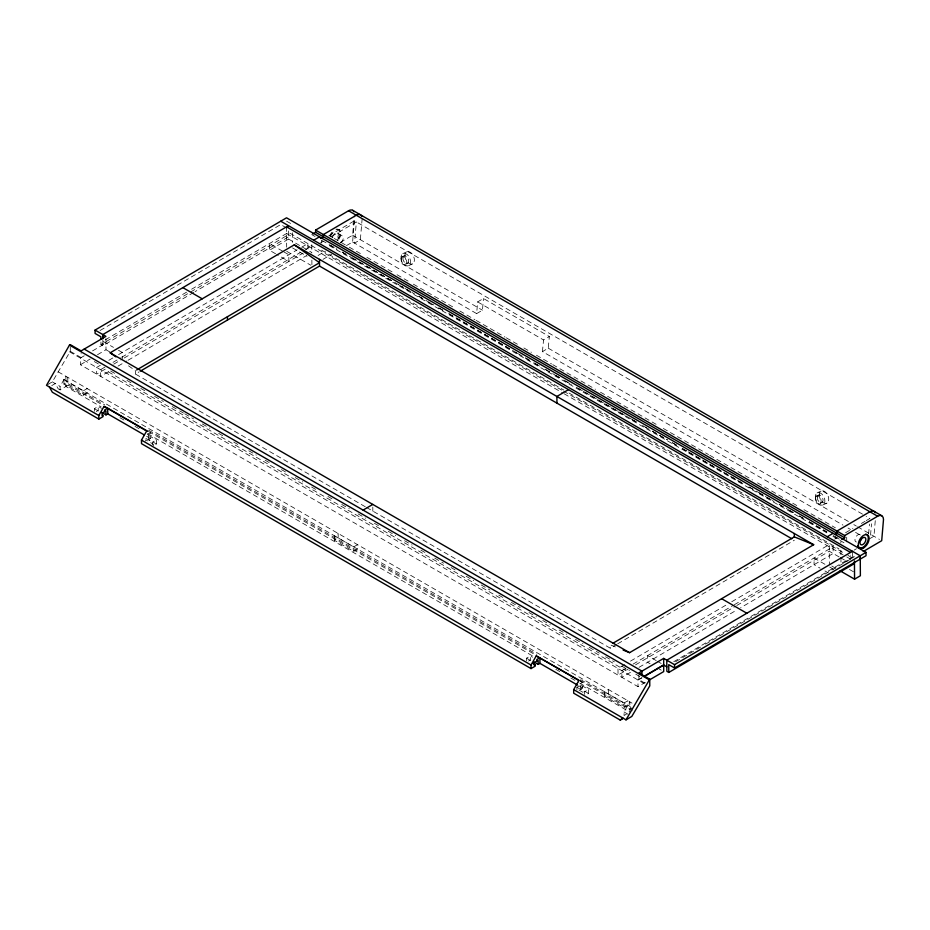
<?xml version="1.0" encoding="UTF-8"?>
<svg xmlns="http://www.w3.org/2000/svg" width="930" height="930" viewBox="0 0 930 930"><rect width="100%" height="100%" fill="white"/><g stroke="black" fill="none" stroke-linecap="round" stroke-linejoin="round"><path stroke-width="0.7" stroke-dasharray="4.65 3.49" d="M340.275 242.463L352.61 235.232L354.295 215.446M346.437 245.613L352.61 241.998L354.411 220.805L864.912 515.534M362.165 218.515L360.363 239.708L354.551 243.114L356.353 221.921L330.72 236.952M352.61 241.998L476.648 313.608L477.636 301.901L483.449 298.495L549.351 336.544L548.258 348.192L542.446 351.598L842.987 525.113M476.648 313.608L482.461 310.202L483.449 298.495M868.608 533.983L869.457 524.09M870.55 535.099L871.515 523.799M875.269 520.684L873.944 536.226L868.132 539.633M542.446 351.598L543.538 339.95L549.351 336.544M47.663 384.625L52.324 381.87L70.296 351.331L70.25 344.635M631.423 708.381L629.854 706.323L65.879 380.707L68.239 383.799L68.25 385.136L60.113 389.914L60.078 386.345L65.856 376.255L65.925 386.496L101.091 406.805M626.402 714.159L624.077 715.519L624.053 711.962L629.819 701.859L629.901 712.113L579.657 683.108M51.743 385.613L55.242 383.555L60.078 386.345M100.068 330.51L280.744 224.56L286.556 227.92M186.593 292.148L102.858 341.252L113.472 347.378M191.592 289.218L288.521 232.372L562.348 390.472M193.847 292.369L102.881 345.716L100.952 344.588L189.418 292.718M190.662 291.985L286.614 235.72L288.544 236.836L195.091 291.636M84.246 355.772L80.375 358.05L80.422 364.734L638.003 686.654L645.339 682.353M92.558 350.901L105.95 343.042M275.547 253.751L269.491 250.251L288.567 239.068L288.486 227.025M80.422 364.734L90.164 359.015M97.476 354.737L105.997 349.726L105.915 336.358M63.938 384.102L63.914 379.638L67.785 377.371L67.82 381.823L63.938 384.102L83.328 395.285L87.199 393.018L87.164 388.554L83.293 390.833L83.328 395.285M100.405 365.246L96.65 367.443L96.697 374.127L106.694 368.268M108.833 360.305L114.158 357.178M118.575 354.586L297.17 249.856M301.646 247.229L307.9 243.567L307.946 250.251M104.962 367.083L100.533 369.687L100.58 376.371L110.577 370.5M113.03 362.351L120.528 357.957M121.784 357.225L300.529 252.402M305.528 249.473L311.771 245.799M328.825 235.802L354.411 220.805M113.751 364.13L122.283 359.131L122.237 352.447L118.482 350.273M124.202 358.004L302.948 253.181M320.49 242.951L323.454 241.207M118.075 366.106L126.829 360.98M128.073 360.247L306.819 255.425M318.072 255.483L325.477 251.147M323.012 259.354L331.638 254.297M365.292 506.757L135.42 374.034L139.151 371.849M94.372 411.223L94.349 408.677L98.208 406.41L101.521 408.328M96.29 411.548L98.231 410.409L98.208 406.41M156.38 443.982L156.345 439.96L148.591 435.484L147.231 436.286L147.219 434.636L150.346 432.799L150.393 438.46L148.626 439.506L156.38 443.982L154.438 445.11M152.485 444.866L152.474 442.238L156.345 439.96M334.3 540.191L334.277 535.738L338.148 533.46L338.183 537.924L334.3 540.191L353.679 551.385L357.562 549.107L357.527 544.654L353.656 546.921L353.679 551.385M526.531 660.858L526.52 658.196L530.391 655.917L532.599 657.196M528.484 661.067L530.414 659.928L530.391 655.917M366.548 507.478L610.243 648.175L616.462 644.525M617.706 643.804L794.348 540.214M576.926 689.967L576.902 687.282L580.785 685.015L588.527 689.49L588.562 693.501L585.656 695.21M834.605 539.156L837.047 537.726M845.533 532.75L852.88 528.438M861.389 523.451L865.063 521.3M866.272 520.591L869.934 518.44L866.167 516.266M588.562 693.501L580.808 689.025L582.575 687.991L582.54 682.329L580.029 680.876M624.635 664.543L617.997 668.438L618.032 675.122L628.041 669.263M630.494 661.114L726.737 604.663M731.736 601.733L829.235 544.562L829.374 564.626M584.679 694.443L584.656 691.757L588.527 689.49M625.623 668.484L621.868 670.681L621.914 677.365L631.702 671.623M633.121 664.078L733.119 605.442M734.363 604.709L833.106 546.794L833.152 553.49L740.664 607.732M635.539 664.869L735.537 606.221M736.781 605.488L829.281 551.246L839.209 556.989M639.038 667.322L735.665 610.661M604.663 696.279L604.628 691.827L608.511 689.548L608.534 694.013L604.663 696.279L624.042 707.474L627.913 705.196L627.889 700.743L624.007 703.01L624.042 707.474M854.042 550.153L856.507 548.712M641.619 677.807L637.957 679.97L638.003 686.654M644.955 683.108L638.922 679.621L642.025 677.807M673.727 661.718L854.403 555.768M843.463 563.127L855.798 555.896M675.575 661.73L700.569 647.082M705.579 644.141L852.496 557.988L846.207 554.361M402.783 253.646L406.643 251.879M402.074 256.854L403.957 255.983M405.724 264.132L407.619 263.271M408.793 265.608L412.653 263.841M817.144 492.877L821.004 491.11M816.424 496.085L818.319 495.213M820.086 503.363L821.981 502.502M823.155 504.839L827.014 503.072M615.381 646.92L610.22 644.827L610.243 648.175M580.099 681.109L582.54 682.329L579.413 684.154L579.425 685.805M477.636 301.901L543.538 339.95M352.61 235.232L482.461 310.202M548.258 348.192L848.799 521.707M853.821 524.613L856.344 526.066M857.6 526.787L879.478 539.423M338.404 229.431L339.183 229.884M332.556 237.324A4.115 2.372 -60 0 1 332.847 236.348L333.3 235.383A4.115 2.372 -60 0 1 337.416 232.977L342.914 236.301A4.115 2.372 -60 0 1 342.938 239.649L342.484 240.614A4.115 2.372 -60 0 1 340.438 242.8M848.009 528.019L850.532 529.472M855.554 532.379L860.587 535.285M329.22 235.581L332.987 237.755M334.242 238.475L348.053 246.45M349.308 247.182L361.875 254.425M366.897 257.331L392.018 271.827M397.04 274.734L408.34 281.255M413.362 284.162L454.817 308.086M459.839 310.992L474.905 319.688M476.16 320.42L505.048 337.09M506.304 337.823L518.87 345.077M523.892 347.971L531.425 352.319M536.447 355.225L551.525 363.921M552.78 364.653L595.479 389.31M600.501 392.204L611.812 398.738M616.834 401.632L658.277 425.556M663.311 428.463L708.521 454.572M709.776 455.293L752.475 479.95M757.508 482.844L798.951 506.78M803.973 509.675L835.373 527.81M330.255 245.195L337.218 249.217M342.24 252.111L351.61 257.529M352.284 257.912L403.771 287.637M406.875 289.428L414.408 293.787M418.837 296.344L433.903 305.04M438.925 307.935L444.552 311.19M448.969 313.736L522.416 356.144M525.566 357.969L530.6 360.863M533.727 362.665L540.644 366.664M545.666 369.559L555.071 374.999M555.71 375.36L560.732 378.266M563.871 380.068L571.404 384.427M631.691 419.232L575.798 386.961L627.146 416.675M632.307 419.593L637.329 422.487M649.268 429.381L642.351 425.382L647.234 428.277M652.395 431.183L667.461 439.89M672.495 442.785L679.412 446.784M682.539 448.586L687.561 451.492M688.212 451.864L744.07 484.112M749.092 487.006L758.543 492.47M759.136 492.807L764.158 495.713M767.331 497.55L774.202 501.514M779.224 504.409L788.687 509.873M789.268 510.21L794.29 513.116M799.312 516.01L805.02 519.3M809.367 521.811L826.944 531.96M833.222 535.587L836.988 537.761M311.748 234.581L315.061 236.499M322.013 240.51L337.079 249.205M342.101 252.1L347.123 255.006M352.145 257.901L393.588 281.825M398.61 284.731L403.632 287.626M404.887 288.358L413.676 293.427M418.698 296.333L423.72 299.228M428.742 302.134L433.764 305.028M438.786 307.935L443.808 310.829M448.83 313.724L455.107 317.351M456.363 318.083L510.361 349.25M515.383 352.156L520.405 355.051M525.427 357.957L530.46 360.852M535.482 363.758L540.504 366.652M545.526 369.559L550.548 372.453M555.57 375.348L560.592 378.254M565.614 381.149L570.636 384.055M632.168 419.581L637.19 422.476M652.256 431.171L658.533 434.798M659.788 435.531L667.322 439.878M672.355 442.773L677.377 445.679M682.399 448.574L743.93 484.1M748.952 487.006L753.974 489.901M758.996 492.795L764.018 495.702M765.274 496.422L774.062 501.502M779.084 504.397L784.106 507.303M789.128 510.198L794.15 513.104M799.172 515.999L804.194 518.905M809.228 521.8L826.805 531.948M835.291 536.854L840.836 540.051L840.848 542.934M329.29 245.601L827.909 533.483M832.931 536.389L846.742 544.364M286.556 221.142L292.369 224.502M321.536 250.147L563.94 390.1M568.962 393.006L839 548.909M563.592 391.193L844.952 553.641M286.58 233.511L562.917 393.053M564.173 393.785L845.533 556.221M846.788 556.954L850.555 559.128L850.532 555.117M288.567 239.068L311.817 252.495M840.429 557.686L846.486 561.174M292.531 247.915L307.063 256.296M849.485 569.462L855.542 572.961M286.719 251.321L310.713 265.178M831.769 566.01L835.373 568.091M282.767 251.251L269.444 243.567L269.491 250.251M283.976 251.96L288.823 254.75L288.87 261.435L276.756 254.448M824.933 564.278L814.041 557.988L814.076 564.673L820.132 568.172M829.781 567.079L833.419 569.172M824.98 570.962L827.409 572.369M656.22 660.614L647.559 655.615L647.606 662.3L650.082 663.729M657.463 661.323L661.172 663.474M105.997 349.726L109.763 351.9M657.498 668.019L661.218 670.158M94.302 361.572L99.324 364.479M110.635 371L115.657 373.906M126.957 380.428L131.99 383.334M140.779 388.415L145.801 391.309M154.601 396.389L163.389 401.469M172.19 406.538L178.467 410.165M179.722 410.897L183.489 413.071M184.744 413.792L193.545 418.872M202.333 423.952L209.878 428.3M218.666 433.38L224.944 437.007M233.744 442.087L240.021 445.714M248.822 450.783L256.355 455.142M265.155 460.211L270.177 463.117M281.476 469.638L286.51 472.545M295.298 477.625L302.831 481.973M311.631 487.053L316.653 489.947M327.965 496.481L332.987 499.387M341.775 504.455L349.32 508.815M358.108 513.883L365.653 518.243M374.441 523.311L379.463 526.217M388.263 531.297L395.796 535.645M404.597 540.725L412.13 545.073M420.918 550.153L427.207 553.78M434.74 558.128L443.54 563.208M451.073 567.556L457.351 571.183M466.151 576.263L473.684 580.611M481.228 584.97L490.017 590.038M498.805 595.119L503.839 598.025M511.372 602.373L520.172 607.453M528.961 612.533L536.494 616.881M542.783 620.508L550.316 624.855M559.116 629.936L566.649 634.283M575.438 639.363L582.982 643.711M589.26 647.338L599.315 653.139M605.593 656.766L614.381 661.846M621.926 666.194L629.459 670.553M635.736 674.18L640.77 677.075M108.322 371.826L625.785 670.577L625.75 665.229M70.296 351.331L81.154 357.597L81.119 353.574M69.517 351.784L643.967 683.445M58.102 371.779L632.04 703.138M63.914 379.638L83.293 390.833M334.277 535.738L353.656 546.921M604.628 691.827L624.007 703.01M68.239 383.799L104.66 404.829M148.626 430.218L536.75 654.302M580.715 679.679L632.214 709.416M68.25 385.136L103.416 405.445M148.637 431.555L534.25 654.185M579.471 680.295L632.226 710.753M119.935 417.686L124.957 420.581M135.001 426.382L141.29 430.009M147.568 433.636L533.181 656.278M555.791 669.321L562.069 672.948M570.857 678.028L578.402 682.376M146.626 436.286L150.393 438.46M578.82 685.817L582.575 687.991M624.053 711.962L628.901 714.752M94.349 408.677L100.998 412.513M145.824 438.402L152.474 442.238M526.52 658.196L530.949 660.753M576.902 687.282L584.656 691.757M60.113 389.914L58.172 388.798L55.242 383.555L52.324 381.87M578.995 690.037L585.644 693.873M128.514 365.816L135.396 370.686L135.42 374.034M860.297 534.983L859.913 534.645A4.115 2.372 -60 0 0 855.798 537.052L855.344 538.017A4.115 2.372 -60 0 0 855.368 541.365L855.833 541.783A4.115 2.372 -60 0 0 856.437 541.957M337.416 232.977L337.881 233.395A4.115 2.372 -60 0 1 337.904 236.743L337.45 237.708A4.115 2.372 -60 0 1 336.149 239.336M580.785 685.015L580.808 689.025M153.462 445.679L153.462 444.296L145.708 439.82L145.719 441.204M148.591 435.484L148.626 439.506M852.45 551.304L852.496 558.267M846.695 537.203L846.742 542.934M840.906 550.142L840.941 555.919M840.952 557.361L840.999 564.568M638.898 675.61L638.922 679.621M372.802 507.094L372.825 511.105M321.466 240.126L321.489 242.986M311.817 244.671L311.817 252.972M311.875 260.133L311.91 265.864M292.427 232.767L292.497 242.405M286.533 226.827L286.684 247.194M102.846 340.136L102.881 345.716M100.928 341.996L100.952 344.588M337.602 240.231A4.115 2.372 -60 0 1 337.881 239.254L338.346 238.289A4.115 2.372 -60 0 1 342.449 235.883M335.963 229.245A7.673 4.429 -60 0 1 339.973 232.128A7.673 4.429 -60 0 1 337.346 239.917M329.883 235.732A7.673 4.429 -60 0 1 331.847 232.279M336.741 229.687A7.673 4.429 -60 0 1 340.752 232.57A7.673 4.429 -60 0 1 338.125 240.359M330.65 236.185A7.673 4.429 -60 0 1 333.928 231.338M401.016 258.831A4.08 2.581 65.4 0 0 405.085 264.341A4.08 2.581 65.4 0 0 405.596 258.308A4.08 2.581 65.4 0 0 401.016 258.831M402.911 257.959A4.08 2.581 65.4 0 0 406.98 263.481A4.08 2.581 65.4 0 0 407.491 257.436A4.08 2.581 65.4 0 0 402.911 257.959M404.91 255.122A6.696 4.243 65.4 0 0 411.595 264.178A6.696 4.243 65.4 0 0 412.432 254.274A6.696 4.243 65.4 0 0 404.91 255.122M401.051 256.889A6.696 4.243 65.4 0 0 407.735 265.945A6.696 4.243 65.4 0 0 408.584 256.041A6.696 4.243 65.4 0 0 401.051 256.889M817.261 497.19A4.08 2.581 65.4 0 0 821.33 502.712A4.08 2.581 65.4 0 0 821.853 496.667A4.08 2.581 65.4 0 0 817.261 497.19M819.272 494.353A6.696 4.243 65.4 0 0 825.956 503.409A6.696 4.243 65.4 0 0 826.793 493.505A6.696 4.243 65.4 0 0 819.272 494.353M815.366 498.062A4.08 2.581 65.4 0 0 819.446 503.572A4.08 2.581 65.4 0 0 819.958 497.538A4.08 2.581 65.4 0 0 815.366 498.062M815.412 496.12A6.696 4.243 65.4 0 0 822.097 505.176A6.696 4.243 65.4 0 0 822.934 495.272A6.696 4.243 65.4 0 0 815.412 496.12"/><path stroke-width="1.4" d="M854.461 563.568L668.798 672.448L668.74 664.636L674.564 667.996L866.039 555.71L866.016 552.374L286.533 217.806L95.058 330.092L105.915 336.358L81.108 350.901L70.25 344.635L69.471 345.088L46.5 385.311L98.824 415.524L98.859 419.081L103.079 416.594L103.067 415.152L102.126 415.698L102.102 413.153L105.962 410.886L105.985 414.885L107.752 413.85L107.717 408.189L104.055 406.375L98.824 415.524M533.041 663.485L535.25 664.764L535.262 666.113L531.053 668.589L141.511 443.668L141.476 440.111L146.684 430.997L104.055 406.375M531.053 668.589L531.03 665.02L536.25 655.883L578.774 680.156M622.53 718.692L620.205 720.053L573.694 693.199L573.671 689.63L578.879 680.504L536.25 655.883M573.671 689.63L625.995 719.843L649.733 679.202L638.875 672.936L663.683 658.394L674.541 664.659L674.564 667.996M620.205 720.053L623.088 718.169M102.835 338.741L102.812 334.568L288.474 225.688M841.801 539.481L844.707 537.773L315.619 232.302L315.607 230.082L348.552 210.761A8.219 4.743 -60 0 1 353.946 211.738M115.901 356.864L110.17 352.807L294.287 244.834L813.68 544.713L629.575 652.674L623.123 650.058M312.713 234.011L315.619 232.302M313.666 240.231L319.478 236.825M320.466 238.487L323.373 236.778M136.64 369.966L319.502 262.725L294.287 244.834M140.395 371.117L319.525 266.073L319.478 259.377M363.095 510.105L372.779 504.42M568.521 389.635L556.896 396.447L556.942 403.143M535.25 664.764L534.285 665.334L534.262 662.672L538.145 660.393L538.168 664.404L539.946 663.369L539.9 657.708L536.773 659.544L536.784 661.195M612.707 643.374L794.325 536.866L813.68 544.713M827.247 536.761L833.071 533.343M835.024 534.436L836.954 533.297M844.707 537.773L844.696 535.552L877.641 516.231A8.219 4.743 -60 0 1 883.5 519.51L881.698 540.702L863.203 551.548M852.45 551.304L666.787 660.184L666.856 671.321L668.798 672.448M644.072 676.377L663.648 664.904M644.432 676.389L663.729 665.078L666.833 666.868M674.541 664.659L866.016 552.374M649.012 680.19L663.694 671.588L663.683 658.394M840.174 570.857L854.565 579.169L860.378 575.763L860.262 557.861M625.995 719.843L631.807 716.437L649.779 685.887L649.733 679.202M352.679 210.308L881.768 515.778M348.552 210.761L877.641 516.231M315.607 230.082L844.696 535.552M280.721 221.212L860.204 555.78L860.227 559.116M286.533 226.827L850.508 552.443M319.525 266.073L791.837 538.761M182.85 287.626L202.229 298.821M721.634 598.699L746.825 613.242M110.17 352.807L629.575 652.674M84.2 349.087L641.979 671.111L642.002 675.134M69.471 345.088L648.954 679.656M147.847 431.357L107.717 408.189L104.613 410.002L104.625 411.676M107.752 413.85L144.127 434.845M539.946 663.369L577.565 685.096M101.556 412.327L105.985 414.885M533.739 661.846L538.168 664.404M141.476 440.111L531.03 665.02M98.859 419.081L52.336 392.228L49.406 386.985M102.812 334.568L102.835 338.578M854.438 560.964L854.565 579.169M836.965 533.75L836.942 531.077L869.887 511.756A8.219 4.743 -60 0 1 875.293 512.732M794.301 533.518L794.325 536.866M323.373 237.231L323.361 234.558L356.306 215.237A8.219 4.743 -60 0 1 360.933 215.144M227.443 316.712L227.466 320.048M100.917 339.392L100.893 336.788L95.081 333.44L95.058 330.092M361.363 215.62A8.219 4.743 -60 0 1 361.7 216.213M865.586 534.122A7.673 4.429 -60 0 1 867.248 542.399A7.673 4.429 -60 0 1 859.111 547.782M858.239 546.991A7.673 4.429 -60 0 1 857.681 545.805M860.843 539.958L860.39 540.923A4.115 2.372 -60 0 0 860.401 544.271L860.878 544.689A4.115 2.372 -60 0 0 864.981 542.283L865.446 541.318A4.115 2.372 -60 0 0 865.423 537.97L864.947 537.552A4.115 2.372 -60 0 0 860.843 539.958M863.726 547.805A7.673 4.429 -60 0 0 868.364 535.692A7.673 4.429 -60 0 0 858.971 541.202A7.673 4.429 -60 0 0 863.726 547.805"/></g></svg>
